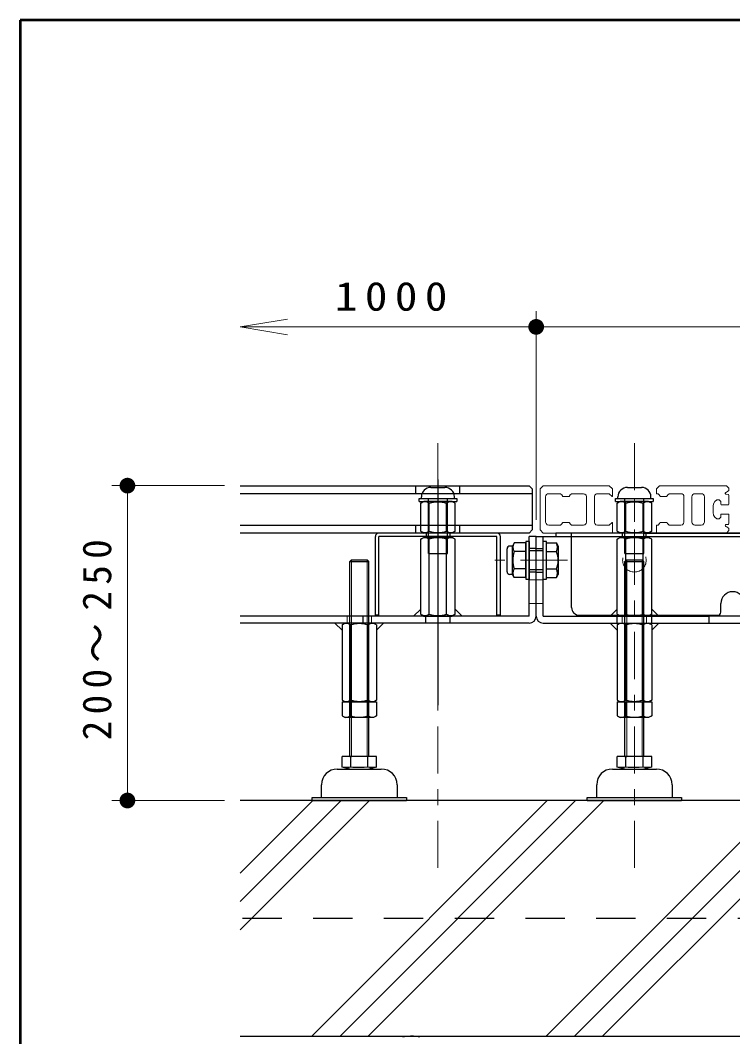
# Model space of a CAD drawing. Units: millimetres on the paper. Extents: x -385 to 0, y -594 to 267.
# Drawn here: x -385 to -339.7, y -94.6 to -30 of the extents above; entities that cross this region are included whole.
import ezdxf

# ---------------------------------------------------------------- set-up
doc = ezdxf.new("R2010")
doc.units = ezdxf.units.MM
doc.linetypes.add('USER1', pattern=[4.5, 2.5, -2])
doc.linetypes.add('USER2', pattern=[6, 3, -1, 1, -1])
doc.layers.add('1_10', color=7, linetype='Continuous', lineweight=25)
doc.layers.add('LY_3', color=7, linetype='Continuous', lineweight=13)
doc.styles.add('ＭＳ ゴシック', font='')
doc.styles.get('ＭＳ ゴシック').set_extended_font_data('MS Gothic')

# ---------------------------------------------------------------- blocks, each defined once
blk = doc.blocks.new('open_arrow')
at = {"color": 0, "linetype": 'Continuous', "lineweight": -2}
blk.add_lwpolyline([(7.5, 1.25), (0, 0), (7.5, -1.25)], dxfattribs=at)
blk = doc.blocks.new('filled_dot')
at = {"color": 0, "linetype": 'Continuous', "lineweight": -2, "const_width": 1.25}
blk.add_lwpolyline([(-0.625, 0, 1), (0.625, 0, 1)], format="xyb", close=True, dxfattribs=at)

msp = doc.modelspace()

# ---------------------------------------------------------------- linework, layer by layer
at = {"layer": '1_10', "lineweight": 13}
for p, q in [((-352.187, -61.754), (-352.187, -48.484)), ((-371.007, -49.484), (-352.187, -49.484)), ((-352.187, -49.484), (-252.187, -49.484)), ((-372.007, -59.574), (-379.187, -59.574)), ((-378.187, -79.584), (-378.187, -59.574)), ((-372.007, -79.584), (-379.187, -79.584)), ((-371.007, -87.796), (-362.794, -79.584)), ((-371.007, -86), (-364.59, -79.584)), ((-371.007, -84.204), (-366.386, -79.584)), ((-366.48, -94.584), (-351.48, -79.584)), ((-364.684, -94.584), (-349.684, -79.584)), ((-362.888, -94.584), (-347.888, -79.584)), ((-351.574, -94.584), (-336.574, -79.584)), ((-349.778, -94.584), (-334.778, -79.584)), ((-347.982, -94.584), (-332.982, -79.584))]:
    msp.add_line(p, q, dxfattribs=at)
at = {"layer": '1_10', "linetype": 'USER2', "lineweight": 13}
for p, q in [((-358.437, -83.87), (-358.437, -56.241)), ((-345.937, -83.87), (-345.937, -56.241)), ((-345.937, -65.367), (-345.937, -58.161)), ((-350.191, -64.314), (-354.812, -64.314))]:
    msp.add_line(p, q, dxfattribs=at)
at = {"layer": '1_10'}
for p, q in [((-358.437, -59.184), (-358.437, -73.52)), ((-358.887, -59.684), (-357.987, -59.684)), ((-346.387, -59.684), (-345.487, -59.684)), ((-359.637, -60.584), (-359.637, -60.384)), ((-359.637, -60.384), (-357.237, -60.384)), ((-359.637, -60.584), (-357.237, -60.584)), ((-359.534, -60.697), (-359.337, -60.584)), ((-359.534, -62.47), (-359.534, -60.697)), ((-359.487, -60.384), (-359.487, -60.284)), ((-359.487, -60.384), (-357.387, -60.384)), ((-357.537, -60.584), (-359.337, -60.584)), ((-359.037, -63.884), (-359.037, -60.384)), ((-358.986, -62.47), (-358.986, -60.697)), ((-357.889, -62.47), (-357.889, -60.697)), ((-357.837, -63.884), (-357.837, -60.384)), ((-357.34, -60.697), (-357.537, -60.584)), ((-357.387, -60.384), (-357.387, -60.284)), ((-357.34, -62.47), (-357.34, -60.697)), ((-357.237, -60.384), (-357.237, -60.584)), ((-347.137, -60.584), (-347.137, -60.384)), ((-347.137, -60.384), (-344.737, -60.384)), ((-347.137, -60.584), (-344.737, -60.584)), ((-347.034, -60.697), (-346.837, -60.584)), ((-347.034, -62.47), (-347.034, -60.697)), ((-346.987, -60.384), (-346.987, -60.284)), ((-346.987, -60.384), (-344.887, -60.384)), ((-345.037, -60.584), (-346.837, -60.584)), ((-346.537, -63.884), (-346.537, -60.384)), ((-346.486, -62.47), (-346.486, -60.697)), ((-345.389, -62.47), (-345.389, -60.697)), ((-345.337, -63.884), (-345.337, -60.384)), ((-344.84, -60.697), (-345.037, -60.584)), ((-344.887, -60.384), (-344.887, -60.284)), ((-344.84, -62.47), (-344.84, -60.697)), ((-344.737, -60.384), (-344.737, -60.584)), ((-354.687, -62.584), (-362.187, -62.584)), ((-359.534, -62.47), (-359.337, -62.584)), ((-357.537, -62.584), (-359.337, -62.584)), ((-359.187, -62.584), (-359.187, -62.814)), ((-357.687, -62.584), (-357.687, -62.814)), ((-357.34, -62.47), (-357.537, -62.584)), ((-350.937, -62.584), (-350.937, -62.814)), ((-347.034, -62.47), (-346.837, -62.584)), ((-345.037, -62.584), (-346.837, -62.584)), ((-346.687, -62.814), (-346.687, -62.584)), ((-345.337, -62.584), (-302.187, -62.584)), ((-345.187, -62.814), (-345.187, -62.584)), ((-344.84, -62.47), (-345.037, -62.584)), ((-362.417, -67.814), (-362.417, -62.814)), ((-362.187, -67.814), (-362.187, -62.814)), ((-354.687, -62.814), (-362.187, -62.814)), ((-359.534, -62.977), (-359.337, -62.864)), ((-359.534, -67.75), (-359.534, -62.977)), ((-359.337, -62.864), (-357.537, -62.864)), ((-358.986, -67.75), (-358.986, -62.977)), ((-357.889, -67.75), (-357.889, -62.977)), ((-357.34, -62.977), (-357.537, -62.864)), ((-357.34, -67.75), (-357.34, -62.977)), ((-354.687, -67.814), (-354.687, -62.814)), ((-354.457, -67.814), (-354.457, -62.814)), ((-353.583, -63.217), (-353.697, -63.414)), ((-352.837, -63.217), (-353.583, -63.217)), ((-352.637, -63.114), (-352.837, -63.114)), ((-352.837, -63.114), (-352.837, -65.514)), ((-352.837, -65.411), (-352.837, -63.217)), ((-352.637, -67.864), (-352.637, -62.814)), ((-352.187, -62.814), (-352.637, -62.814)), ((-352.637, -63.114), (-352.637, -65.514)), ((-352.187, -67.864), (-352.187, -62.814)), ((-352.187, -67.864), (-352.187, -62.814)), ((-352.187, -62.814), (-351.737, -62.814)), ((-351.737, -67.864), (-351.737, -62.814)), ((-351.537, -63.114), (-351.737, -63.114)), ((-351.737, -65.514), (-351.737, -63.114)), ((-351.537, -65.514), (-351.537, -63.114)), ((-351.537, -63.217), (-350.901, -63.217)), ((-350.937, -62.814), (-349.937, -62.814)), ((-350.901, -63.217), (-350.787, -63.414)), ((-347.034, -62.977), (-346.837, -62.864)), ((-347.034, -67.75), (-347.034, -62.977)), ((-346.837, -62.864), (-345.037, -62.864)), ((-346.486, -67.75), (-346.486, -62.977)), ((-345.389, -67.75), (-345.389, -62.977)), ((-344.84, -62.977), (-345.037, -62.864)), ((-344.84, -67.75), (-344.84, -62.977)), ((-359.037, -63.884), (-357.837, -63.884)), ((-354.037, -65.044), (-354.037, -63.584)), ((-354.037, -64.914), (-354.037, -63.714)), ((-353.697, -63.414), (-353.867, -63.414)), ((-353.697, -65.214), (-353.697, -63.414)), ((-352.837, -63.765), (-353.583, -63.765)), ((-352.187, -63.564), (-352.637, -63.564)), ((-351.737, -63.714), (-352.637, -63.714)), ((-352.187, -63.564), (-351.737, -63.564)), ((-351.537, -63.765), (-350.901, -63.765)), ((-350.787, -63.414), (-350.787, -65.214)), ((-346.537, -63.884), (-345.337, -63.884)), ((-353.697, -65.214), (-353.867, -65.214)), ((-353.583, -65.411), (-353.697, -65.214)), ((-352.837, -64.862), (-353.583, -64.862)), ((-351.737, -64.914), (-352.637, -64.914)), ((-352.187, -65.064), (-352.637, -65.064)), ((-352.187, -65.064), (-351.737, -65.064)), ((-351.537, -64.862), (-350.901, -64.862)), ((-350.901, -65.411), (-350.787, -65.214)), ((-352.837, -65.411), (-353.583, -65.411)), ((-352.837, -65.514), (-352.637, -65.514)), ((-351.737, -65.514), (-351.537, -65.514)), ((-351.537, -65.411), (-350.901, -65.411)), ((-362.187, -67.814), (-362.417, -67.814)), ((-359.534, -67.414), (-359.984, -67.864)), ((-359.534, -67.75), (-359.337, -67.864)), ((-357.34, -67.75), (-357.537, -67.864)), ((-357.34, -67.414), (-356.89, -67.864)), ((-354.457, -67.814), (-354.687, -67.814)), ((-347.034, -67.414), (-347.484, -67.864)), ((-347.034, -67.75), (-346.837, -67.864)), ((-344.84, -67.75), (-345.037, -67.864)), ((-344.84, -67.414), (-344.39, -67.864)), ((-364.534, -68.764), (-364.984, -68.314)), ((-364.534, -68.427), (-364.337, -68.314)), ((-364.534, -68.427), (-364.534, -73.2)), ((-362.537, -68.314), (-364.337, -68.314)), ((-363.986, -68.427), (-363.986, -73.2)), ((-363.187, -68.314), (-363.187, -67.864)), ((-352.637, -67.864), (-363.187, -67.864)), ((-352.637, -68.314), (-363.187, -68.314)), ((-362.889, -68.427), (-362.889, -73.2)), ((-362.34, -68.427), (-362.537, -68.314)), ((-362.34, -68.764), (-361.89, -68.314)), ((-362.34, -68.427), (-362.34, -73.2)), ((-359.337, -67.864), (-357.537, -67.864)), ((-359.212, -68.314), (-359.212, -67.864)), ((-357.662, -68.314), (-357.662, -67.864)), ((-351.737, -67.864), (-341.187, -67.864)), ((-351.737, -68.314), (-341.187, -68.314)), ((-347.034, -68.764), (-347.484, -68.314)), ((-347.037, -68.314), (-347.037, -67.864)), ((-347.034, -68.427), (-346.837, -68.314)), ((-347.034, -68.427), (-347.034, -73.2)), ((-346.837, -67.864), (-345.037, -67.864)), ((-346.837, -68.314), (-345.037, -68.314)), ((-346.486, -68.427), (-346.486, -73.2)), ((-345.389, -68.427), (-345.389, -73.2)), ((-344.84, -68.427), (-345.037, -68.314)), ((-344.84, -68.764), (-344.39, -68.314)), ((-344.84, -68.427), (-344.84, -73.2)), ((-344.837, -68.314), (-344.837, -67.864)), ((-341.187, -68.314), (-341.187, -67.864)), ((-364.534, -73.2), (-364.337, -73.314)), ((-364.534, -73.314), (-364.534, -74.2)), ((-364.534, -73.314), (-362.34, -73.314)), ((-362.537, -73.314), (-364.337, -73.314)), ((-363.986, -73.314), (-363.986, -74.2)), ((-362.889, -73.314), (-362.889, -74.2)), ((-362.34, -73.2), (-362.537, -73.314)), ((-362.34, -73.314), (-362.34, -74.2)), ((-347.034, -73.2), (-346.837, -73.314)), ((-347.034, -73.314), (-347.034, -74.2)), ((-347.034, -73.314), (-344.84, -73.314)), ((-346.837, -73.314), (-345.037, -73.314)), ((-346.486, -73.314), (-346.486, -74.2)), ((-345.389, -73.314), (-345.389, -74.2)), ((-344.84, -73.2), (-345.037, -73.314)), ((-344.84, -73.314), (-344.84, -74.2)), ((-364.534, -74.2), (-364.337, -74.314)), ((-362.34, -74.2), (-362.537, -74.314)), ((-347.034, -74.2), (-346.837, -74.314)), ((-344.84, -74.2), (-345.037, -74.314)), ((-362.537, -74.314), (-364.337, -74.314)), ((-345.037, -74.314), (-346.837, -74.314)), ((-233.368, -79.584), (-371.007, -79.584)), ((-233.368, -94.584), (-371.007, -94.584))]:
    msp.add_line(p, q, dxfattribs=at)
at = {"layer": '1_10', "color": 40}
for p, q in [((-371.007, -59.584), (-352.637, -59.584)), ((-364.237, -59.584), (-352.637, -59.584)), ((-359.837, -60.084), (-359.837, -59.584)), ((-357.037, -60.084), (-357.037, -59.584)), ((-352.637, -59.584), (-352.437, -59.784)), ((-352.637, -59.584), (-352.437, -59.784)), ((-352.437, -59.784), (-352.437, -60.834)), ((-352.437, -59.784), (-352.437, -62.384)), ((-352.437, -60.084), (-371.007, -60.084)), ((-371.007, -62.084), (-352.437, -62.084)), ((-352.637, -62.584), (-371.007, -62.584)), ((-352.637, -62.584), (-364.237, -62.584)), ((-359.837, -62.584), (-359.837, -62.084)), ((-357.037, -62.584), (-357.037, -62.084)), ((-352.437, -62.384), (-352.637, -62.584)), ((-352.437, -62.384), (-352.637, -62.584))]:
    msp.add_line(p, q, dxfattribs=at)
at = {"layer": '1_10', "color": 40, "lineweight": 13}
for p, q in [((-351.737, -59.584), (-351.937, -59.784)), ((-351.937, -59.784), (-351.937, -62.384)), ((-347.537, -59.584), (-351.737, -59.584)), ((-347.537, -59.584), (-347.337, -59.784)), ((-347.337, -60.259), (-347.337, -59.784)), ((-344.537, -59.784), (-344.337, -59.584)), ((-344.537, -60.084), (-344.537, -59.784)), ((-340.087, -59.584), (-344.337, -59.584)), ((-347.362, -60.259), (-347.337, -60.259)), ((-344.437, -60.084), (-344.537, -60.084)), ((-347.362, -61.909), (-347.537, -62.084)), ((-347.362, -61.909), (-347.337, -61.909)), ((-347.337, -62.584), (-347.337, -61.909)), ((-351.737, -62.584), (-351.937, -62.384)), ((-351.737, -62.584), (-347.337, -62.584)), ((-344.537, -62.584), (-344.537, -62.084)), ((-344.437, -62.084), (-344.537, -62.084)), ((-344.537, -62.584), (-340.087, -62.584))]:
    msp.add_line(p, q, dxfattribs=at)
at = {"layer": '1_10', "color": 190}
for p, q in [((-253.437, -62.584), (-350.937, -62.584)), ((-349.937, -67.314), (-349.937, -62.584)), ((-350.937, -62.814), (-253.437, -62.814)), ((-340.437, -67.614), (-340.437, -67.064)), ((-349.437, -67.814), (-340.637, -67.814))]:
    msp.add_line(p, q, dxfattribs=at)
at = {"layer": '1_10', "color": 60}
for p, q in [((-351.737, -62.814), (-252.637, -62.814)), ((-363.187, -67.864), (-371.007, -67.864)), ((-363.187, -68.314), (-371.007, -68.314)), ((-263.187, -67.864), (-341.187, -67.864)), ((-341.187, -68.314), (-263.187, -68.314))]:
    msp.add_line(p, q, dxfattribs=at)
at = {"layer": '1_10', "color": 190, "linetype": 'USER1', "lineweight": 13}
msp.add_line((-253.437, -62.814), (-350.937, -62.814), dxfattribs=at)
at = {"layer": '1_10', "color": 4}
for p, q in [((-364.037, -64.391), (-363.93, -64.284)), ((-364.037, -64.391), (-362.837, -64.391)), ((-364.037, -76.784), (-364.037, -64.391)), ((-363.93, -64.284), (-362.945, -64.284)), ((-362.945, -64.284), (-362.837, -64.391)), ((-362.837, -76.784), (-362.837, -64.391)), ((-346.537, -64.391), (-346.43, -64.284)), ((-346.537, -64.391), (-345.337, -64.391)), ((-346.537, -76.784), (-346.537, -64.391)), ((-346.43, -64.284), (-345.445, -64.284)), ((-345.445, -64.284), (-345.337, -64.391)), ((-345.337, -76.784), (-345.337, -64.391)), ((-364.534, -77.46), (-364.534, -76.784)), ((-362.34, -76.784), (-364.534, -76.784)), ((-364.037, -76.784), (-363.93, -76.784)), ((-363.986, -77.46), (-363.986, -76.784)), ((-362.837, -76.784), (-362.945, -76.784)), ((-362.889, -77.46), (-362.889, -76.784)), ((-362.34, -77.46), (-362.34, -76.784)), ((-347.034, -77.46), (-347.034, -76.784)), ((-344.84, -76.784), (-347.034, -76.784)), ((-346.537, -76.784), (-346.43, -76.784)), ((-346.486, -77.46), (-346.486, -76.784)), ((-345.337, -76.784), (-345.445, -76.784)), ((-345.389, -77.46), (-345.389, -76.784)), ((-344.84, -77.46), (-344.84, -76.784)), ((-364.037, -77.584), (-364.534, -77.46)), ((-362.34, -77.46), (-362.837, -77.584)), ((-346.537, -77.584), (-347.034, -77.46)), ((-344.84, -77.46), (-345.337, -77.584)), ((-364.837, -77.584), (-362.037, -77.584)), ((-347.337, -77.584), (-344.537, -77.584)), ((-365.837, -79.384), (-365.837, -78.584)), ((-361.037, -78.584), (-361.037, -79.384)), ((-348.337, -79.384), (-348.337, -78.584)), ((-343.537, -78.584), (-343.537, -79.384)), ((-366.437, -79.384), (-360.437, -79.384)), ((-366.437, -79.584), (-366.437, -79.384)), ((-360.437, -79.384), (-360.437, -79.584)), ((-348.937, -79.384), (-342.937, -79.384)), ((-348.937, -79.584), (-348.937, -79.384)), ((-342.937, -79.384), (-342.937, -79.584)), ((-366.437, -79.584), (-360.437, -79.584)), ((-348.937, -79.584), (-342.937, -79.584))]:
    msp.add_line(p, q, dxfattribs=at)
at = {"layer": '1_10', "color": 4, "lineweight": 13}
for p, q in [((-363.93, -76.784), (-363.93, -64.284)), ((-362.945, -76.784), (-362.945, -64.284)), ((-346.43, -76.784), (-346.43, -64.284)), ((-345.445, -76.784), (-345.445, -64.284))]:
    msp.add_line(p, q, dxfattribs=at)
at = {"layer": '1_10', "linetype": 'USER1', "lineweight": 13}
for p, q in [((-352.187, -65.564), (-352.637, -65.564)), ((-352.187, -65.564), (-351.737, -65.564)), ((-352.187, -67.064), (-352.637, -67.064)), ((-352.187, -67.064), (-351.737, -67.064)), ((-364.212, -67.864), (-364.212, -68.314)), ((-362.662, -67.864), (-362.662, -68.314)), ((-359.212, -68.314), (-359.212, -67.864)), ((-357.662, -68.314), (-357.662, -67.864)), ((-346.712, -67.864), (-346.712, -68.314)), ((-346.712, -68.314), (-346.712, -67.864)), ((-345.162, -67.864), (-345.162, -68.314)), ((-345.162, -68.314), (-345.162, -67.864))]:
    msp.add_line(p, q, dxfattribs=at)
at = {"layer": '1_10', "linetype": 'USER1'}
msp.add_line((-233.368, -87.084), (-371.007, -87.084), dxfattribs=at)
at = {"layer": '1_10', "color": 40, "lineweight": 13}
for points in [[(-340.087, -62.584), (-339.937, -62.434), (-339.937, -62.308), (-339.942, -62.286), (-339.956, -62.268), (-340.054, -62.19), (-340.063, -62.184), (-340.072, -62.181), (-340.126, -62.164), (-340.152, -62.146), (-340.162, -62.116), (-340.162, -62.1), (-340.149, -62.066), (-340.116, -62.049), (-339.983, -62.038), (-339.951, -62.021), (-339.937, -61.987), (-339.937, -61.409), (-339.962, -61.384), (-340.412, -61.384), (-340.437, -61.409), (-340.437, -61.584), (-340.537, -61.684), (-340.687, -61.684), (-340.816, -61.583), (-340.903, -61.444), (-340.937, -61.284), (-340.937, -60.884), (-340.903, -60.723), (-340.816, -60.584), (-340.687, -60.484), (-340.537, -60.484), (-340.437, -60.584), (-340.437, -60.759), (-340.412, -60.784), (-339.962, -60.784), (-339.937, -60.759), (-339.937, -60.18), (-339.951, -60.146), (-339.983, -60.129), (-340.116, -60.118), (-340.149, -60.101), (-340.162, -60.067), (-340.162, -60.051), (-340.152, -60.021), (-340.126, -60.003), (-340.072, -59.986), (-340.063, -59.983), (-340.054, -59.977), (-339.956, -59.899), (-339.942, -59.881), (-339.937, -59.859), (-339.937, -59.734), (-340.087, -59.584)], [(-347.537, -62.084), (-348.287, -62.084), (-348.387, -62.057), (-348.46, -61.984), (-348.487, -61.884), (-348.487, -60.284), (-348.484, -60.249), (-348.475, -60.215), (-348.46, -60.184), (-348.44, -60.155), (-348.416, -60.13), (-348.387, -60.11), (-348.356, -60.096), (-348.322, -60.087), (-348.287, -60.084), (-347.537, -60.084), (-347.362, -60.259)], [(-344.437, -60.084), (-344.337, -60.184), (-344.337, -60.209), (-344.287, -60.259), (-343.887, -60.259), (-343.837, -60.209), (-343.837, -60.184), (-343.737, -60.084), (-342.987, -60.084), (-342.911, -60.099), (-342.846, -60.142), (-342.802, -60.207), (-342.787, -60.284), (-342.787, -61.884)], [(-342.787, -61.884), (-342.814, -61.984), (-342.887, -62.057), (-342.987, -62.084), (-343.737, -62.084), (-343.837, -61.984), (-343.837, -61.959), (-343.887, -61.909), (-344.287, -61.909), (-344.337, -61.959), (-344.337, -61.984), (-344.437, -62.084)]]:
    msp.add_lwpolyline(points, dxfattribs=at)
for points in [[(-350.087, -60.259), (-350.037, -60.209), (-350.037, -60.184), (-349.937, -60.084), (-349.187, -60.084), (-349.087, -60.11), (-349.014, -60.184), (-348.987, -60.284), (-348.987, -61.884), (-349.014, -61.984), (-349.087, -62.057), (-349.187, -62.084), (-349.937, -62.084), (-350.037, -61.984), (-350.037, -61.959), (-350.087, -61.909), (-350.487, -61.909), (-350.537, -61.959), (-350.537, -61.984), (-350.637, -62.084), (-351.387, -62.084), (-351.487, -62.057), (-351.56, -61.984), (-351.587, -61.884), (-351.587, -60.284), (-351.572, -60.207), (-351.529, -60.142), (-351.464, -60.099), (-351.387, -60.084), (-350.637, -60.084), (-350.537, -60.184), (-350.537, -60.209), (-350.487, -60.259)], [(-342.087, -60.084), (-341.687, -60.084), (-341.611, -60.099), (-341.546, -60.142), (-341.502, -60.207), (-341.487, -60.284), (-341.487, -61.884), (-341.514, -61.984), (-341.587, -62.057), (-341.687, -62.084), (-342.087, -62.084), (-342.164, -62.068), (-342.229, -62.025), (-342.272, -61.96), (-342.287, -61.884), (-342.287, -60.284), (-342.272, -60.207), (-342.229, -60.142), (-342.164, -60.099)]]:
    msp.add_lwpolyline(points, close=True, dxfattribs=at)
at = {"layer": '1_10', "color": 4}
for points in [[(-363.986, -77.46), (-364.076, -77.479), (-364.167, -77.492), (-364.258, -77.496), (-364.35, -77.492), (-364.442, -77.48), (-364.534, -77.46)], [(-362.889, -77.46), (-363.126, -77.484), (-363.363, -77.496), (-363.605, -77.493), (-363.845, -77.476), (-363.986, -77.46)], [(-362.34, -77.46), (-362.431, -77.479), (-362.521, -77.492), (-362.612, -77.496), (-362.705, -77.492), (-362.797, -77.48), (-362.889, -77.46)], [(-346.486, -77.46), (-346.576, -77.479), (-346.667, -77.492), (-346.758, -77.496), (-346.85, -77.492), (-346.942, -77.48), (-347.034, -77.46)], [(-345.389, -77.46), (-345.626, -77.484), (-345.863, -77.496), (-346.105, -77.493), (-346.345, -77.476), (-346.486, -77.46)], [(-344.84, -77.46), (-344.931, -77.479), (-345.021, -77.492), (-345.112, -77.496), (-345.205, -77.492), (-345.297, -77.48), (-345.389, -77.46)]]:
    msp.add_lwpolyline(points, dxfattribs=at)
at = {"layer": '1_10'}
msp.add_lwpolyline([(-360.668, -94.604), (-360.568, -94.585), (-360.469, -94.571), (-360.372, -94.56), (-360.275, -94.552), (-360.179, -94.548), (-360.083, -94.547), (-359.988, -94.55), (-359.893, -94.556), (-359.797, -94.566), (-359.701, -94.578), (-359.604, -94.594)], dxfattribs=at)
at = {"layer": '1_10', "color": 60, "linetype": 'USER1', "lineweight": 13}
msp.add_circle((-345.937, -64.314), 0.75, dxfattribs=at)
at = {"layer": '1_10'}
for centre, radius, start, end in [((-358.887, -60.284), 0.6, 90, 180), ((-357.987, -60.284), 0.6, 0, 90), ((-346.387, -60.284), 0.6, 90, 180), ((-345.487, -60.284), 0.6, 0, 90), ((-359.26, -61.098), 0.486, 55.61586, 124.38414), ((-358.437, -62.428), 1.815, 72.41211, 107.58789), ((-357.614, -61.098), 0.486, 55.61586, 124.38414), ((-346.76, -61.098), 0.486, 55.61586, 124.38414), ((-345.937, -62.428), 1.815, 72.41211, 107.58789), ((-345.114, -61.098), 0.486, 55.61586, 124.38414), ((-362.187, -62.814), 0.23, 90, 180), ((-359.26, -62.069), 0.486, 235.61587, 304.38414), ((-358.437, -60.74), 1.815, 252.41211, 287.58789), ((-357.614, -62.069), 0.486, 235.61587, 304.38414), ((-354.687, -62.814), 0.23, 0, 90), ((-346.76, -62.069), 0.486, 235.61587, 304.38414), ((-345.937, -60.74), 1.815, 252.41211, 287.58789), ((-345.114, -62.069), 0.486, 235.61587, 304.38414), ((-359.26, -63.378), 0.486, 55.61586, 124.38414), ((-358.437, -64.708), 1.815, 72.41211, 107.58789), ((-357.614, -63.378), 0.486, 55.61586, 124.38414), ((-353.183, -63.491), 0.486, 145.61587, 214.38413), ((-351.376, -63.491), 0.548, 330.00001, 29.99999), ((-346.76, -63.378), 0.486, 55.61586, 124.38414), ((-345.937, -64.708), 1.815, 72.41211, 107.58789), ((-345.114, -63.378), 0.486, 55.61586, 124.38414), ((-353.867, -63.584), 0.17, 90, 180), ((-351.853, -64.314), 1.815, 162.41211, 197.58789), ((-352.167, -64.314), 1.38, 336.57346, 23.42654), ((-353.867, -65.044), 0.17, 180, 270), ((-353.183, -65.136), 0.486, 145.61587, 214.38413), ((-351.376, -65.136), 0.548, 330.00001, 29.99999), ((-359.26, -67.349), 0.486, 235.61587, 304.38414), ((-358.437, -66.02), 1.815, 252.41211, 287.58789), ((-357.614, -67.349), 0.486, 235.61587, 304.38414), ((-346.76, -67.349), 0.486, 235.61587, 304.38414), ((-345.937, -66.02), 1.815, 252.41211, 287.58789), ((-345.114, -67.349), 0.486, 235.61587, 304.38414), ((-364.26, -68.828), 0.486, 55.61586, 124.38414), ((-363.437, -70.158), 1.815, 72.41211, 107.58789), ((-362.614, -68.828), 0.486, 55.61586, 124.38414), ((-352.637, -67.864), 0.45, 270, 0), ((-351.737, -67.864), 0.45, 180, 270), ((-346.76, -68.828), 0.486, 55.61586, 124.38414), ((-345.937, -70.158), 1.815, 72.41211, 107.58789), ((-345.114, -68.828), 0.486, 55.61586, 124.38414), ((-364.26, -72.799), 0.486, 235.61587, 304.38414), ((-363.437, -71.47), 1.815, 252.41211, 287.58789), ((-362.614, -72.799), 0.486, 235.61587, 304.38414), ((-346.76, -72.799), 0.486, 235.61587, 304.38414), ((-345.937, -71.47), 1.815, 252.41211, 287.58789), ((-345.114, -72.799), 0.486, 235.61587, 304.38414), ((-364.26, -73.799), 0.486, 235.61587, 304.38414), ((-363.437, -72.47), 1.815, 252.41211, 287.58789), ((-362.614, -73.799), 0.486, 235.61587, 304.38414), ((-346.76, -73.799), 0.486, 235.61587, 304.38414), ((-345.937, -72.47), 1.815, 252.41211, 287.58789), ((-345.114, -73.799), 0.486, 235.61587, 304.38414)]:
    msp.add_arc(centre, radius, start, end, dxfattribs=at)
at = {"layer": '1_10', "color": 190}
for centre, radius, start, end in [((-339.687, -67.064), 0.75, 0, 180), ((-349.437, -67.314), 0.5, 180, 270), ((-340.637, -67.614), 0.2, 270, 0)]:
    msp.add_arc(centre, radius, start, end, dxfattribs=at)
at = {"layer": '1_10', "color": 4}
for centre, start, end in [((-364.837, -78.584), 90, 180), ((-362.037, -78.584), 0, 90), ((-347.337, -78.584), 90, 180), ((-344.537, -78.584), 0, 90)]:
    msp.add_arc(centre, 1, start, end, dxfattribs=at)
at = {"layer": 'LY_3', "lineweight": 50}
for p, q in [((-385, -30), (-385, -297)), ((0, -30), (-385, -30))]:
    msp.add_line(p, q, dxfattribs=at)

# ---------------------------------------------------------------- block references
at = {"layer": '1_10', "lineweight": 13, "xscale": 0.4, "yscale": 0.4}
for name, p in [('open_arrow', (-371.007, -49.484)), ('filled_dot', (-352.187, -49.484))]:
    msp.add_blockref(name, p, dxfattribs=at)
for p, rotation in [((-352.187, -49.484), 180), ((-378.187, -59.574), 270), ((-378.187, -79.584), 90)]:
    msp.add_blockref('filled_dot', p, dxfattribs=dict(at, rotation=rotation))

# ---------------------------------------------------------------- texts
at = {"layer": '1_10', "insert": (-361.176, -48.484), "char_height": 1.833, "attachment_point": 8, "style": 'ＭＳ ゴシック'}
msp.add_mtext('\\T1.33;\\W1.15;1000', dxfattribs=at)
at = {"layer": '1_10', "insert": (-379.187, -69.169), "char_height": 1.833, "attachment_point": 8, "rotation": 90, "style": 'ＭＳ ゴシック'}
msp.add_mtext('\\T1.32;200～250', dxfattribs=at)

doc.saveas('drawing.dxf')
